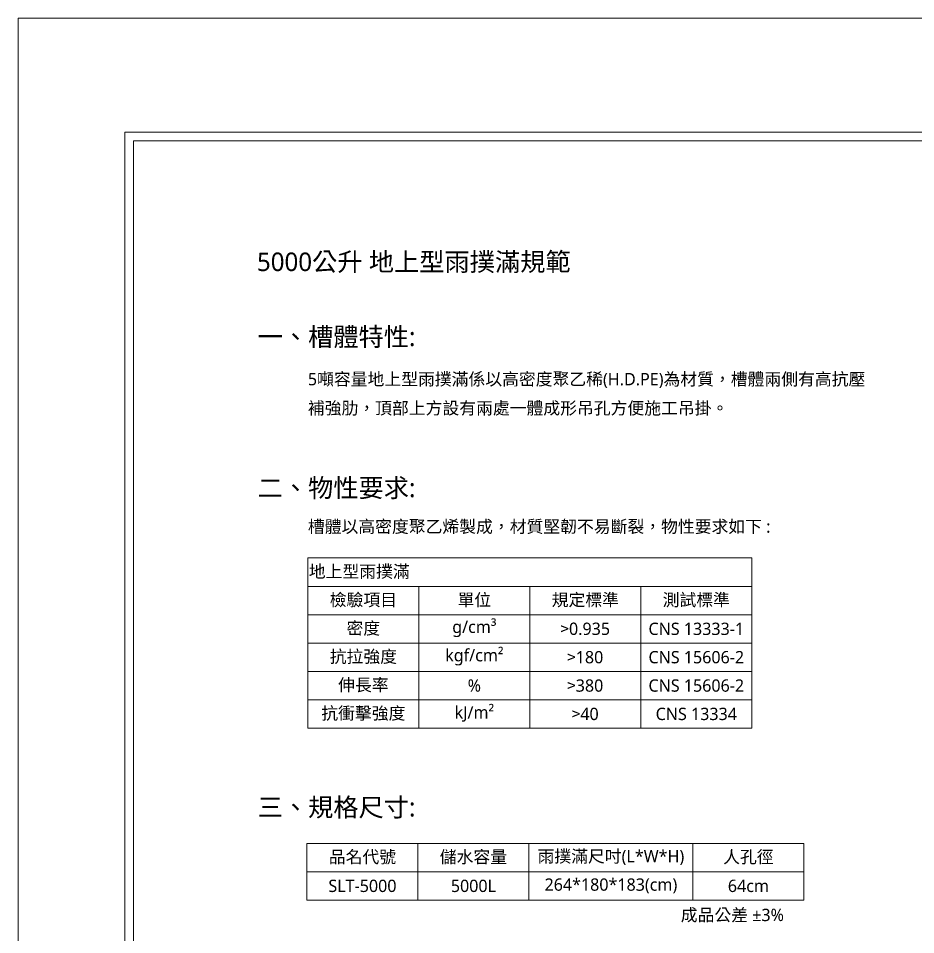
# Model space of a CAD drawing. Header units: millimetres. Extents: x 4664 to 8864, y -38 to 2932.
# Drawn here: x 4664 to 6119, y 1446 to 2932 of the extents above; entities that cross this region are included whole.
import ezdxf

# ---------------------------------------------------------------- set-up
doc = ezdxf.new("R2010")
doc.units = ezdxf.units.MM
doc.styles.add('微軟正黑體-20', font='Microsoft JhengHei.ttf', dxfattribs={"height": 20})
doc.styles.add('微軟正黑體-30', font='Microsoft JhengHei.ttf', dxfattribs={"height": 30})

msp = doc.modelspace()

# ---------------------------------------------------------------- linework, layer by layer
at = {"lineweight": 5}
for p, q in [((4663.8, 2931.8, 163.2), (8863.8, 2931.8, 163.2)), ((4663.8, -38.2, 163.2), (4663.8, 2931.8, 163.2)), ((8676.8, 2733, 163.2), (4850.9, 2733, 163.2)), ((4850.9, 2733, 163.2), (4850.9, 161.5, 163.2)), ((5133.5, 2056.5), (5853.5, 2056.5)), ((5133.5, 2056.5), (5133.5, 1780.5)), ((5853.5, 2056.5), (5853.5, 1780.5)), ((5133.5, 2010.5), (5853.5, 2010.5)), ((5313.5, 2010.5), (5313.5, 1780.5)), ((5493.5, 2010.5), (5493.5, 1780.5)), ((5673.5, 2010.5), (5673.5, 1780.5)), ((5133.5, 1964.5), (5853.5, 1964.5)), ((5133.5, 1918.5), (5853.5, 1918.5)), ((5133.5, 1872.5), (5853.5, 1872.5)), ((5133.5, 1826.5), (5853.5, 1826.5)), ((5133.5, 1780.5), (5853.5, 1780.5)), ((5132, 1593.6), (5938, 1593.6)), ((5132, 1593.6), (5132, 1501.6)), ((5312, 1593.6), (5312, 1501.6)), ((5492, 1593.6), (5492, 1501.6)), ((5758, 1593.6), (5758, 1501.6)), ((5938, 1593.6), (5938, 1501.6)), ((5132, 1547.6), (5938, 1547.6)), ((5132, 1501.6), (5938, 1501.6))]:
    msp.add_line(p, q, dxfattribs=at)
at = {"color": 4, "lineweight": 5}
for p, q in [((8691, 2747.2, 163.2), (4836.7, 2747.2, 163.2)), ((4836.7, 2747.2, 163.2), (4836.7, 147.3, 163.2))]:
    msp.add_line(p, q, dxfattribs=at)

# ---------------------------------------------------------------- texts
at = {"lineweight": 5, "insert": (5050.9, 2551.9), "char_height": 30, "attachment_point": 1, "style": '微軟正黑體-30'}
msp.add_mtext_dynamic_manual_height_columns('5000公升 地上型雨撲滿規範', width=496.394, gutter_width=12.5, heights=[0], dxfattribs=at)
at = {"lineweight": 5}
for s, insert, char_height, width, attachment_point, style in [('{\\C256;一、槽體特性:}', (5052, 2413.6), 30, 283.31, 4, '微軟正黑體-30'), ('5噸容量地上型雨撲滿係以高密度聚乙稀(H.D.PE)為材質，槽體兩側有高抗壓', (5133.5, 2344.4), 20, 901.6, 4, '微軟正黑體-20'), ('補強肋，頂部上方設有兩處一體成形吊孔方便施工吊掛。', (5133.5, 2298.4), 20, 901.6, 4, '微軟正黑體-20'), ('二、物性要求:', (5052, 2168.5), 30, 283.31, 4, '微軟正黑體-30'), ('槽體以高密度聚乙烯製成，材質堅韌不易斷裂，物性要求如下 :', (5133.5, 2106.3), 20, 901.6, 4, '微軟正黑體-20'), ('{\\C256;地上型雨撲滿}', (5135, 2033.5), 20, 717, 4, '微軟正黑體-20'), ('{\\C256;檢驗項目}', (5223.5, 1987.5), 20, 177, 5, '微軟正黑體-20'), ('單位', (5403.5, 1987.5), 20, 177, 5, '微軟正黑體-20'), ('規定標準', (5583.5, 1987.5), 20, 177, 5, '微軟正黑體-20'), ('測試標準', (5763.5, 1987.5), 20, 177, 5, '微軟正黑體-20'), ('密度', (5223.5, 1941.5), 20, 177, 5, '微軟正黑體-20'), ('g/cm³', (5403.5, 1941.5), 20, 177, 5, '微軟正黑體-20'), ('{\\fSimSun|b0|i0|c136|p2;>}0.935', (5583.5, 1941.5), 20, 177, 5, '微軟正黑體-20'), ('CNS 13333-1', (5763.5, 1941.5), 20, 177, 5, '微軟正黑體-20'), ('抗拉強度', (5223.5, 1895.5), 20, 177, 5, '微軟正黑體-20'), ('kgf/cm²', (5403.5, 1895.5), 20, 177, 5, '微軟正黑體-20'), ('{\\fSimSun|b0|i0|c136|p2;>}180', (5583.5, 1895.5), 20, 177, 5, '微軟正黑體-20'), ('CNS 15606-2', (5763.5, 1895.5), 20, 177, 5, '微軟正黑體-20'), ('伸長率', (5223.5, 1849.5), 20, 177, 5, '微軟正黑體-20'), ('%', (5403.5, 1849.5), 20, 177, 5, '微軟正黑體-20'), ('{\\fSimSun|b0|i0|c136|p2;>}380', (5583.5, 1849.5), 20, 177, 5, '微軟正黑體-20'), ('CNS 15606-2', (5763.5, 1849.5), 20, 177, 5, '微軟正黑體-20'), ('抗衝擊強度', (5223.5, 1803.5), 20, 177, 5, '微軟正黑體-20'), ('kJ/m²', (5403.5, 1803.5), 20, 177, 5, '微軟正黑體-20'), ('{\\fSimSun|b0|i0|c136|p2;>}40', (5583.5, 1803.5), 20, 177, 5, '微軟正黑體-20'), ('CNS 13334', (5763.5, 1803.5), 20, 177, 5, '微軟正黑體-20'), ('三、規格尺寸:', (5052, 1650.5), 30, 283.31, 4, '微軟正黑體-30'), ('{\\C256;品名代號}', (5222, 1570.6), 20, 177, 5, '微軟正黑體-20'), ('儲水容量', (5402, 1570.6), 20, 177, 5, '微軟正黑體-20'), ('雨撲滿尺吋(L*W*H)', (5625, 1570.6), 20, 263, 5, '微軟正黑體-20'), ('人孔徑', (5848, 1570.6), 20, 177, 5, '微軟正黑體-20'), ('SLT-5000', (5222, 1524.6), 20, 177, 5, '微軟正黑體-20'), ('5000L', (5402, 1524.6), 20, 177, 5, '微軟正黑體-20'), ('264*180*183(cm)', (5625, 1524.6), 20, 263, 5, '微軟正黑體-20'), ('64cm', (5848, 1524.6), 20, 177, 5, '微軟正黑體-20'), ('成品公差 ±3%', (5738.3, 1476.4), 20, 169.638, 4, '微軟正黑體-20')]:
    msp.add_mtext(s, dxfattribs=dict(at, insert=insert, char_height=char_height, width=width, attachment_point=attachment_point, style=style))

doc.saveas('drawing.dxf')
